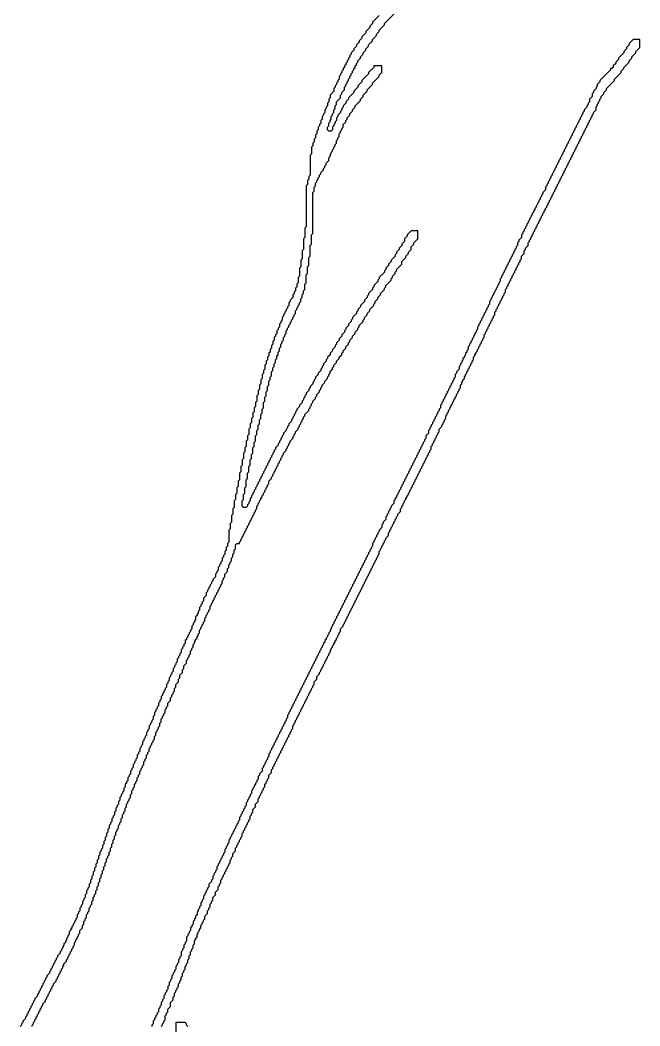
# Model space of a CAD drawing. Header units: metres. Extents: x 0 to 333, y 0 to 424.
# Drawn here: x 110.3 to 149.2, y 139.5 to 202.5 of the extents above; entities that cross this region are included whole.
import ezdxf

# ---------------------------------------------------------------- set-up
doc = ezdxf.new("R2010")
doc.units = ezdxf.units.M

msp = doc.modelspace()

# ---------------------------------------------------------------- linework, layer by layer
for points in [[(111.083, 139.5), (111.083, 139.583), (111.167, 139.667), (111.167, 139.75), (111.25, 139.833), (111.25, 139.917), (111.333, 140), (111.333, 140.083), (111.417, 140.167), (111.417, 140.25), (111.5, 140.333), (111.5, 140.417), (111.583, 140.5), (111.583, 140.583), (111.667, 140.667), (111.667, 140.75), (111.75, 140.833), (111.75, 140.917), (111.917, 141.083), (111.917, 141.167), (112, 141.25), (112, 141.333), (112.083, 141.417), (112.083, 141.5), (112.167, 141.583), (112.167, 141.667), (112.25, 141.75), (112.25, 141.833), (112.333, 141.917), (112.333, 142), (112.417, 142.083), (112.417, 142.167), (112.583, 142.333), (112.583, 142.417), (112.667, 142.5), (112.667, 142.583), (112.75, 142.667), (112.75, 142.75), (112.833, 142.833), (112.833, 142.917), (112.917, 143), (112.917, 143.083), (113, 143.167), (113, 143.25), (113.083, 143.333), (113.083, 143.417), (113.25, 143.583), (113.25, 143.667), (113.333, 143.75), (113.333, 143.833), (113.417, 143.917), (113.417, 144), (113.5, 144.083), (113.5, 144.167), (113.583, 144.25), (113.583, 144.333), (113.667, 144.417), (113.667, 144.5), (113.75, 144.583), (113.75, 144.75), (113.833, 144.833), (113.833, 144.917), (113.917, 145), (113.917, 145.083), (114, 145.167), (114, 145.25), (114.083, 145.333), (114.083, 145.5), (114.25, 145.667), (114.25, 145.833), (114.333, 145.917), (114.333, 146.083), (114.417, 146.167), (114.417, 146.25), (114.5, 146.333), (114.5, 146.5), (114.583, 146.583), (114.583, 146.667), (114.667, 146.75), (114.667, 146.917), (114.75, 147), (114.75, 147.083), (114.833, 147.167), (114.833, 147.333), (114.917, 147.417), (114.917, 147.583), (115, 147.667), (115, 147.75), (115.083, 147.833), (115.083, 148), (115.167, 148.083), (115.167, 148.25), (115.25, 148.333), (115.25, 148.5), (115.333, 148.583), (115.333, 148.75), (115.417, 148.833), (115.417, 149), (115.5, 149.083), (115.5, 149.25), (115.583, 149.333), (115.583, 149.5), (115.667, 149.583), (115.667, 149.75), (115.75, 149.833), (115.75, 150), (115.833, 150.083), (115.833, 150.167), (115.917, 150.25), (115.917, 150.417), (116, 150.5), (116, 150.667), (116.083, 150.75), (116.083, 150.917), (116.167, 151), (116.167, 151.167), (116.25, 151.25), (116.25, 151.417), (116.333, 151.5), (116.333, 151.667), (116.417, 151.75), (116.417, 151.833), (116.5, 151.917), (116.5, 152.083), (116.583, 152.167), (116.583, 152.25), (116.667, 152.333), (116.667, 152.5), (116.75, 152.583), (116.75, 152.75), (116.833, 152.833), (116.833, 152.917), (116.917, 153), (116.917, 153.167), (117, 153.25), (117, 153.417), (117.083, 153.5), (117.083, 153.583), (117.167, 153.667), (117.167, 153.75), (117.25, 153.833), (117.25, 154), (117.333, 154.083), (117.333, 154.25), (117.417, 154.333), (117.417, 154.417), (117.5, 154.5), (117.5, 154.667), (117.583, 154.75), (117.583, 154.833), (117.667, 154.917), (117.667, 155.083), (117.75, 155.167), (117.75, 155.25), (117.833, 155.333), (117.833, 155.5), (117.917, 155.583), (117.917, 155.667), (118, 155.75), (118, 155.833), (118.083, 155.917), (118.083, 156.083), (118.167, 156.167), (118.167, 156.25), (118.25, 156.333), (118.25, 156.5), (118.333, 156.583), (118.333, 156.667), (118.417, 156.75), (118.417, 156.917), (118.5, 157), (118.5, 157.083), (118.583, 157.167), (118.583, 157.25), (118.667, 157.333), (118.667, 157.417), (118.75, 157.5), (118.75, 157.667), (118.833, 157.75), (118.833, 157.917), (118.917, 158), (118.917, 158.083), (119, 158.167), (119, 158.25), (119.083, 158.333), (119.083, 158.5), (119.167, 158.583), (119.167, 158.75), (119.25, 158.833), (119.25, 158.917), (119.333, 159), (119.333, 159.083), (119.417, 159.167), (119.417, 159.333), (119.5, 159.417), (119.5, 159.5), (119.583, 159.583), (119.583, 159.75), (119.75, 159.917), (119.75, 160.083), (119.833, 160.167), (119.833, 160.25), (119.917, 160.333), (119.917, 160.417), (120, 160.5), (120, 160.667), (120.083, 160.75), (120.083, 160.917), (120.25, 161.083), (120.25, 161.25), (120.333, 161.333), (120.333, 161.5), (120.5, 161.667), (120.5, 161.833), (120.583, 161.917), (120.583, 162.083), (120.75, 162.25), (120.75, 162.417), (120.833, 162.5), (120.833, 162.583), (120.917, 162.667), (120.917, 162.75), (121, 162.833), (121, 163), (121.083, 163.083), (121.083, 163.167), (121.167, 163.25), (121.167, 163.417), (121.25, 163.5), (121.25, 163.583), (121.333, 163.667), (121.333, 163.75), (121.417, 163.833), (121.417, 163.917), (121.5, 164), (121.5, 164.083), (121.583, 164.167), (121.583, 164.333), (121.667, 164.417), (121.667, 164.5), (121.75, 164.583), (121.75, 164.667), (121.833, 164.75), (121.833, 164.833), (121.917, 164.917), (121.917, 165.083), (122, 165.167), (122, 165.25), (122.083, 165.333), (122.083, 165.417), (122.167, 165.5), (122.167, 165.583), (122.25, 165.667), (122.25, 165.833), (122.333, 165.917), (122.333, 166), (122.417, 166.083), (122.417, 166.167), (122.5, 166.25), (122.5, 166.333), (122.583, 166.417), (122.583, 166.5), (122.667, 166.583), (122.667, 166.667), (122.75, 166.75), (122.75, 166.833), (122.833, 166.917), (122.833, 167), (122.917, 167.083), (122.917, 167.167), (123, 167.25), (123, 167.417), (123.083, 167.5), (123.083, 167.583), (123.167, 167.667), (123.167, 167.833), (123.333, 168), (123.333, 168.167), (123.417, 168.25), (123.417, 168.417), (123.5, 168.5), (123.5, 168.583), (123.583, 168.667), (123.583, 168.833), (123.667, 168.917), (123.667, 169.083), (123.75, 169.167), (123.75, 169.333), (123.833, 169.417), (123.833, 169.667), (123.917, 169.75), (124.083, 169.75), (124.083, 169.833), (124.167, 169.917), (124.167, 170), (124.25, 170.083), (124.25, 170.167), (124.333, 170.25), (124.333, 170.333), (124.417, 170.417), (124.417, 170.5), (124.5, 170.583), (124.5, 170.667), (124.583, 170.75), (124.583, 170.833), (124.667, 170.917), (124.667, 171), (124.75, 171.083), (124.75, 171.167), (124.833, 171.25), (124.833, 171.333), (124.917, 171.417), (124.917, 171.5), (125, 171.583), (125, 171.667), (125.083, 171.75), (125.083, 171.833), (125.167, 171.917), (125.167, 172.083), (125.25, 172.167), (125.25, 172.25), (125.333, 172.333), (125.333, 172.417), (125.417, 172.5), (125.417, 172.583), (125.5, 172.667), (125.5, 172.75), (125.583, 172.833), (125.583, 172.917), (125.667, 173), (125.667, 173.083), (125.75, 173.167), (125.75, 173.25), (125.833, 173.333), (125.833, 173.417), (125.917, 173.5), (125.917, 173.667), (126.083, 173.833), (126.083, 173.917), (126.167, 174), (126.167, 174.083), (126.25, 174.167), (126.25, 174.25), (126.333, 174.333), (126.333, 174.417), (126.417, 174.5), (126.417, 174.583), (126.5, 174.667), (126.5, 174.75), (126.583, 174.833), (126.583, 174.917), (126.667, 175), (126.667, 175.083), (126.75, 175.167), (126.75, 175.25), (126.833, 175.333), (126.833, 175.417), (127, 175.583), (127, 175.667), (127.083, 175.75), (127.083, 175.833), (127.167, 175.917), (127.167, 176), (127.25, 176.083), (127.25, 176.167), (127.417, 176.333), (127.417, 176.417), (127.5, 176.5), (127.5, 176.583), (127.583, 176.667), (127.583, 176.75), (127.75, 176.917), (127.75, 177), (127.833, 177.083), (127.833, 177.167), (127.917, 177.25), (127.917, 177.333), (128, 177.417), (128, 177.5), (128.083, 177.583), (128.083, 177.667), (128.167, 177.75), (128.167, 177.833), (128.417, 178.083), (128.417, 178.167), (128.5, 178.25), (128.5, 178.333), (128.583, 178.417), (128.583, 178.5), (128.667, 178.583), (128.667, 178.667), (128.833, 178.833), (128.833, 178.917), (128.917, 179), (128.917, 179.083), (129.083, 179.25), (129.083, 179.333), (129.167, 179.417), (129.167, 179.5), (129.25, 179.583), (129.25, 179.667), (129.417, 179.833), (129.417, 179.917), (129.583, 180.083), (129.583, 180.167), (129.667, 180.25), (129.667, 180.333), (129.75, 180.417), (129.75, 180.5), (129.917, 180.667), (129.917, 180.75), (130, 180.833), (130, 180.917), (130.167, 181.083), (130.167, 181.167), (130.333, 181.333), (130.333, 181.417), (130.5, 181.583), (130.5, 181.667), (130.583, 181.75), (130.583, 181.833), (130.75, 182), (130.75, 182.083), (130.917, 182.25), (130.917, 182.333), (131, 182.417), (131, 182.5), (131.167, 182.667), (131.167, 182.75), (131.333, 182.917), (131.333, 183), (131.5, 183.167), (131.5, 183.25), (131.583, 183.333), (131.583, 183.417), (131.833, 183.667), (131.833, 183.75), (131.917, 183.833), (131.917, 183.917), (132.083, 184.083), (132.083, 184.167), (132.25, 184.333), (132.25, 184.417), (132.5, 184.667), (132.5, 184.75), (132.583, 184.833), (132.583, 184.917), (132.75, 185.083), (132.75, 185.167), (132.917, 185.333), (132.917, 185.417), (133.167, 185.667), (133.167, 185.75), (133.25, 185.833), (133.25, 185.917), (133.583, 186.25), (133.583, 186.333), (133.667, 186.417), (133.667, 186.5), (133.833, 186.667), (133.833, 186.75), (133.917, 186.833), (133.917, 186.917), (134.25, 187.25), (134.25, 187.417), (134.5, 187.667), (134.5, 187.75), (134.667, 187.917), (134.667, 188), (134.833, 188.167), (134.833, 188.333), (135, 188.5), (135, 188.583), (135.25, 188.833), (135.25, 189.333), (134.833, 189.333), (134.583, 189.083), (134.583, 189), (134.417, 188.833), (134.417, 188.667), (134.25, 188.5), (134.25, 188.417), (134.083, 188.25), (134.083, 188.167), (133.917, 188), (133.917, 187.917), (133.833, 187.833), (133.833, 187.75), (133.583, 187.5), (133.583, 187.417), (133.417, 187.25), (133.417, 187.167), (133.25, 187), (133.25, 186.917), (133.167, 186.833), (133.167, 186.75), (132.833, 186.417), (132.833, 186.333), (132.75, 186.25), (132.75, 186.167), (132.5, 185.917), (132.5, 185.833), (132.417, 185.75), (132.417, 185.667), (132.167, 185.417), (132.167, 185.333), (132.083, 185.25), (132.083, 185.167), (131.917, 185), (131.917, 184.917), (131.667, 184.667), (131.667, 184.583), (131.5, 184.417), (131.5, 184.333), (131.417, 184.25), (131.417, 184.167), (131.167, 183.917), (131.167, 183.833), (131.083, 183.75), (131.083, 183.667), (130.917, 183.5), (130.917, 183.417), (130.75, 183.25), (130.75, 183.167), (130.667, 183.083), (130.667, 183), (130.5, 182.833), (130.5, 182.75), (130.333, 182.583), (130.333, 182.5), (130.167, 182.333), (130.167, 182.25), (130.083, 182.167), (130.083, 182.083), (129.917, 181.917), (129.917, 181.833), (129.75, 181.667), (129.75, 181.583), (129.583, 181.417), (129.583, 181.333), (129.5, 181.25), (129.5, 181.167), (129.333, 181), (129.333, 180.917), (129.25, 180.833), (129.25, 180.75), (129.167, 180.667), (129.167, 180.583), (129, 180.417), (129, 180.333), (128.833, 180.167), (128.833, 180.083), (128.75, 180), (128.75, 179.917), (128.667, 179.833), (128.667, 179.75), (128.5, 179.583), (128.5, 179.5), (128.417, 179.417), (128.417, 179.333), (128.25, 179.167), (128.25, 179.083), (128.167, 179), (128.167, 178.917), (128.083, 178.833), (128.083, 178.75), (128, 178.667), (128, 178.583), (127.833, 178.417), (127.833, 178.333), (127.667, 178.167), (127.667, 178.083), (127.583, 178), (127.583, 177.917), (127.5, 177.833), (127.5, 177.75), (127.417, 177.667), (127.417, 177.583), (127.333, 177.5), (127.333, 177.417), (127.167, 177.25), (127.167, 177.167), (127.083, 177.083), (127.083, 177), (127, 176.917), (127, 176.833), (126.833, 176.667), (126.833, 176.583), (126.75, 176.5), (126.75, 176.417), (126.667, 176.333), (126.667, 176.25), (126.583, 176.167), (126.583, 176.083), (126.5, 176), (126.5, 175.917), (126.333, 175.75), (126.333, 175.667), (126.25, 175.583), (126.25, 175.5), (126.167, 175.417), (126.167, 175.333), (126.083, 175.25), (126.083, 175.167), (126, 175.083), (126, 175), (125.917, 174.917), (125.917, 174.833), (125.833, 174.75), (125.833, 174.667), (125.75, 174.583), (125.75, 174.5), (125.667, 174.417), (125.667, 174.333), (125.583, 174.25), (125.583, 174.167), (125.5, 174.083), (125.5, 174), (125.417, 173.917), (125.417, 173.833), (125.333, 173.75), (125.333, 173.667), (125.25, 173.583), (125.25, 173.5), (125.167, 173.417), (125.167, 173.333), (125.083, 173.25), (125.083, 173.167), (125, 173.083), (125, 173), (124.917, 172.917), (124.917, 172.833), (124.833, 172.75), (124.833, 172.667), (124.75, 172.583), (124.75, 172.417), (124.667, 172.333), (124.667, 172.25), (124.583, 172.167), (124.583, 172.083), (124.5, 172), (124.333, 172), (124.25, 172.083), (124.25, 172.417), (124.333, 172.5), (124.333, 172.833), (124.417, 172.917), (124.417, 173.25), (124.5, 173.333), (124.5, 173.75), (124.583, 173.833), (124.583, 174.167), (124.667, 174.25), (124.667, 174.583), (124.75, 174.667), (124.75, 175), (124.833, 175.083), (124.833, 175.333), (124.917, 175.417), (124.917, 175.75), (125, 175.833), (125, 176.083), (125.083, 176.167), (125.083, 176.5), (125.167, 176.583), (125.167, 176.833), (125.25, 176.917), (125.25, 177.167), (125.333, 177.25), (125.333, 177.5), (125.417, 177.583), (125.417, 177.833), (125.5, 177.917), (125.5, 178.167), (125.583, 178.25), (125.583, 178.583), (125.667, 178.667), (125.667, 178.917), (125.75, 179), (125.75, 179.25), (125.833, 179.333), (125.833, 179.583), (125.917, 179.667), (125.917, 179.917), (126, 180), (126, 180.167), (126.083, 180.25), (126.083, 180.5), (126.167, 180.583), (126.167, 180.75), (126.25, 180.833), (126.25, 181), (126.333, 181.083), (126.333, 181.25), (126.417, 181.333), (126.417, 181.5), (126.5, 181.583), (126.5, 181.75), (126.583, 181.833), (126.583, 182), (126.667, 182.083), (126.667, 182.25), (126.75, 182.333), (126.75, 182.417), (126.833, 182.5), (126.833, 182.667), (126.917, 182.75), (126.917, 182.833), (127, 182.917), (127, 183.083), (127.083, 183.167), (127.083, 183.25), (127.167, 183.333), (127.167, 183.417), (127.25, 183.5), (127.25, 183.583), (127.333, 183.667), (127.333, 183.75), (127.417, 183.833), (127.417, 183.917), (127.5, 184), (127.5, 184.083), (127.583, 184.167), (127.583, 184.333), (127.667, 184.417), (127.667, 184.5), (127.75, 184.583), (127.75, 184.667), (127.833, 184.75), (127.833, 184.833), (127.917, 184.917), (127.917, 185.083), (128, 185.167), (128, 185.333), (128.083, 185.417), (128.083, 185.583), (128.167, 185.667), (128.167, 186), (128.25, 186.083), (128.25, 186.583), (128.333, 186.667), (128.333, 187.083), (128.417, 187.167), (128.417, 187.667), (128.5, 187.75), (128.5, 188.417), (128.583, 188.5), (128.583, 189.083), (128.667, 189.167), (128.667, 191.75), (128.75, 191.833), (128.75, 192.083), (128.833, 192.167), (128.833, 192.333), (128.917, 192.417), (128.917, 192.5), (129, 192.583), (129, 192.667), (129.083, 192.75), (129.083, 192.833), (129.167, 192.917), (129.167, 193), (129.333, 193.167), (129.333, 193.25), (129.417, 193.333), (129.417, 193.417), (129.5, 193.5), (129.5, 193.583), (129.667, 193.75), (129.667, 193.917), (129.75, 194), (129.75, 194.083), (129.833, 194.167), (129.833, 194.25), (129.917, 194.333), (129.917, 194.417), (130, 194.5), (130, 194.583), (130.083, 194.667), (130.083, 194.75), (130.167, 194.833), (130.167, 195), (130.25, 195.083), (130.25, 195.167), (130.333, 195.25), (130.333, 195.417), (130.417, 195.5), (130.417, 195.583), (130.5, 195.667), (130.5, 195.75), (130.583, 195.833), (130.583, 196), (130.75, 196.167), (130.75, 196.25), (130.833, 196.333), (130.833, 196.417), (131, 196.583), (131, 196.667), (131.167, 196.833), (131.167, 196.917), (131.333, 197.083), (131.333, 197.167), (131.667, 197.5), (131.667, 197.583), (131.833, 197.75), (131.833, 197.833), (132.083, 198.083), (132.083, 198.167), (132.417, 198.5), (132.417, 198.583), (132.833, 199), (132.833, 199.083), (133, 199.25), (133, 199.667), (132.5, 199.667), (132.5, 199.583), (132.167, 199.25), (132.167, 199.167), (131.75, 198.75), (131.75, 198.667), (131.5, 198.417), (131.5, 198.333), (131.25, 198.083), (131.25, 198), (130.917, 197.667), (130.917, 197.583), (130.75, 197.417), (130.75, 197.333), (130.583, 197.167), (130.583, 197.083), (130.5, 197), (130.5, 196.917), (130.417, 196.833), (130.417, 196.75), (130.25, 196.583), (130.25, 196.5), (130.167, 196.417), (130.167, 196.25), (130.083, 196.167), (130.083, 196.083), (130, 196), (130, 195.917), (129.917, 195.833), (129.917, 195.667), (129.833, 195.583), (129.667, 195.583), (129.583, 195.667), (129.583, 195.833), (129.667, 195.917), (129.667, 196.083), (129.75, 196.167), (129.75, 196.25), (129.833, 196.333), (129.833, 196.5), (129.917, 196.583), (129.917, 196.667), (130, 196.75), (130, 196.917), (130.083, 197), (130.083, 197.167), (130.167, 197.25), (130.167, 197.417), (130.417, 197.667), (130.417, 197.833), (130.5, 197.917), (130.5, 198), (130.667, 198.167), (130.667, 198.333), (130.75, 198.417), (130.75, 198.5), (130.833, 198.583), (130.833, 198.667), (130.917, 198.75), (130.917, 198.833), (131, 198.917), (131, 199), (131.083, 199.083), (131.083, 199.167), (131.167, 199.25), (131.167, 199.333), (131.25, 199.417), (131.25, 199.5), (131.333, 199.583), (131.333, 199.667), (131.417, 199.75), (131.417, 199.833), (131.5, 199.917), (131.5, 200), (131.667, 200.167), (131.667, 200.25), (131.833, 200.417), (131.833, 200.5), (132, 200.667), (132, 200.75), (132.167, 200.917), (132.167, 201), (132.417, 201.25), (132.417, 201.333), (132.667, 201.583), (132.667, 201.667), (132.833, 201.833), (132.833, 201.917), (133.167, 202.25), (133.167, 202.333), (133.75, 202.917)], [(132.833, 202.833), (132.417, 202.417), (132.417, 202.333), (132.25, 202.167), (132.25, 202.083), (132, 201.833), (132, 201.75), (131.75, 201.5), (131.75, 201.417), (131.583, 201.25), (131.583, 201.167), (131.417, 201), (131.417, 200.917), (131.25, 200.75), (131.25, 200.667), (131.083, 200.5), (131.083, 200.417), (131, 200.333), (131, 200.25), (130.917, 200.167), (130.917, 200.083), (130.833, 200), (130.833, 199.917), (130.75, 199.833), (130.75, 199.75), (130.667, 199.667), (130.667, 199.583), (130.583, 199.5), (130.583, 199.417), (130.5, 199.333), (130.5, 199.25), (130.417, 199.167), (130.417, 199.083), (130.333, 199), (130.333, 198.833), (130.25, 198.75), (130.25, 198.667), (130.167, 198.583), (130.167, 198.5), (130.083, 198.417), (130.083, 198.333), (130, 198.25), (130, 198.083), (129.75, 197.833), (129.75, 197.667), (129.667, 197.583), (129.667, 197.417), (129.583, 197.333), (129.583, 197.167), (129.5, 197.083), (129.5, 197), (129.417, 196.917), (129.417, 196.75), (129.333, 196.667), (129.333, 196.583), (129.25, 196.5), (129.25, 196.333), (129.167, 196.25), (129.167, 196.083), (129.083, 196), (129.083, 195.917), (129, 195.833), (129, 195.667), (128.917, 195.583), (128.917, 195.417), (128.833, 195.333), (128.833, 195.167), (128.75, 195.083), (128.75, 194.917), (128.667, 194.833), (128.667, 194.667), (128.583, 194.583), (128.583, 194.167), (128.5, 194.083), (128.5, 192.833), (128.417, 192.75), (128.417, 192.583), (128.333, 192.5), (128.333, 192.25), (128.25, 192.167), (128.25, 189.583), (128.167, 189.5), (128.167, 188.917), (128.083, 188.833), (128.083, 188.167), (128, 188.083), (128, 187.583), (127.917, 187.5), (127.917, 187.083), (127.833, 187), (127.833, 186.5), (127.75, 186.417), (127.75, 186.083), (127.667, 186), (127.667, 185.833), (127.583, 185.75), (127.583, 185.583), (127.5, 185.5), (127.5, 185.417), (127.417, 185.333), (127.417, 185.167), (127.25, 185), (127.25, 184.917), (127.167, 184.833), (127.167, 184.667), (127.083, 184.583), (127.083, 184.5), (127, 184.417), (127, 184.333), (126.917, 184.25), (126.917, 184.167), (126.833, 184.083), (126.833, 184), (126.75, 183.917), (126.75, 183.75), (126.667, 183.667), (126.667, 183.583), (126.583, 183.5), (126.583, 183.333), (126.5, 183.25), (126.5, 183.167), (126.417, 183.083), (126.417, 182.917), (126.333, 182.833), (126.333, 182.75), (126.25, 182.667), (126.25, 182.5), (126.167, 182.417), (126.167, 182.25), (126.083, 182.167), (126.083, 182), (126, 181.917), (126, 181.75), (125.917, 181.667), (125.917, 181.5), (125.833, 181.417), (125.833, 181.25), (125.75, 181.167), (125.75, 181), (125.667, 180.917), (125.667, 180.667), (125.583, 180.583), (125.583, 180.417), (125.5, 180.333), (125.5, 180.083), (125.417, 180), (125.417, 179.75), (125.333, 179.667), (125.333, 179.417), (125.25, 179.333), (125.25, 179.083), (125.167, 179), (125.167, 178.667), (125.083, 178.583), (125.083, 178.333), (125, 178.25), (125, 178), (124.917, 177.917), (124.917, 177.667), (124.833, 177.583), (124.833, 177.333), (124.75, 177.25), (124.75, 177), (124.667, 176.917), (124.667, 176.583), (124.583, 176.5), (124.583, 176.25), (124.5, 176.167), (124.5, 175.833), (124.417, 175.75), (124.417, 175.5), (124.333, 175.417), (124.333, 175.083), (124.25, 175), (124.25, 174.667), (124.167, 174.583), (124.167, 174.25), (124.083, 174.167), (124.083, 173.75), (124, 173.667), (124, 173.333), (123.917, 173.25), (123.917, 172.917), (123.833, 172.833), (123.833, 172.5), (123.75, 172.417), (123.75, 172), (123.667, 171.917), (123.667, 171.583), (123.583, 171.5), (123.583, 171.083), (123.5, 171), (123.5, 170.667), (123.417, 170.583), (123.417, 169.833), (123.333, 169.75), (123.333, 169.583), (123.25, 169.5), (123.25, 169.333), (123.167, 169.25), (123.167, 169.083), (123.083, 169), (123.083, 168.917), (123, 168.833), (123, 168.667), (122.917, 168.583), (122.917, 168.5), (122.833, 168.417), (122.833, 168.333), (122.75, 168.25), (122.75, 168.083), (122.667, 168), (122.667, 167.917), (122.583, 167.833), (122.583, 167.667), (122.417, 167.5), (122.417, 167.417), (122.333, 167.333), (122.333, 167.25), (122.25, 167.167), (122.25, 167.083), (122.167, 167), (122.167, 166.917), (122.083, 166.833), (122.083, 166.75), (122, 166.667), (122, 166.5), (121.833, 166.333), (121.833, 166.167), (121.75, 166.083), (121.75, 166), (121.667, 165.917), (121.667, 165.833), (121.583, 165.75), (121.583, 165.583), (121.5, 165.5), (121.5, 165.417), (121.417, 165.333), (121.417, 165.25), (121.333, 165.167), (121.333, 165), (121.25, 164.917), (121.25, 164.833), (121.167, 164.75), (121.167, 164.667), (121.083, 164.583), (121.083, 164.417), (121, 164.333), (121, 164.25), (120.917, 164.167), (120.917, 164.083), (120.833, 164), (120.833, 163.917), (120.75, 163.833), (120.75, 163.75), (120.667, 163.667), (120.667, 163.5), (120.583, 163.417), (120.583, 163.333), (120.5, 163.25), (120.5, 163.167), (120.417, 163.083), (120.417, 162.917), (120.333, 162.833), (120.333, 162.75), (120.25, 162.667), (120.25, 162.583), (120.167, 162.5), (120.167, 162.333), (120.083, 162.25), (120.083, 162.167), (120, 162.083), (120, 162), (119.917, 161.917), (119.917, 161.75), (119.833, 161.667), (119.833, 161.583), (119.75, 161.5), (119.75, 161.417), (119.667, 161.333), (119.667, 161.167), (119.583, 161.083), (119.583, 161), (119.5, 160.917), (119.5, 160.75), (119.417, 160.667), (119.417, 160.583), (119.333, 160.5), (119.333, 160.417), (119.25, 160.333), (119.25, 160.25), (119.167, 160.167), (119.167, 160), (119.083, 159.917), (119.083, 159.833), (119, 159.75), (119, 159.583), (118.917, 159.5), (118.917, 159.417), (118.833, 159.333), (118.833, 159.25), (118.75, 159.167), (118.75, 159), (118.667, 158.917), (118.667, 158.75), (118.583, 158.667), (118.583, 158.583), (118.5, 158.5), (118.5, 158.417), (118.417, 158.333), (118.417, 158.167), (118.333, 158.083), (118.333, 158), (118.25, 157.917), (118.25, 157.75), (118.167, 157.667), (118.167, 157.583), (118.083, 157.5), (118.083, 157.417), (118, 157.333), (118, 157.167), (117.917, 157.083), (117.917, 157), (117.833, 156.917), (117.833, 156.75), (117.75, 156.667), (117.75, 156.583), (117.667, 156.5), (117.667, 156.333), (117.583, 156.25), (117.583, 156.167), (117.5, 156.083), (117.5, 156), (117.417, 155.917), (117.417, 155.75), (117.333, 155.667), (117.333, 155.583), (117.25, 155.5), (117.25, 155.333), (117.167, 155.25), (117.167, 155.167), (117.083, 155.083), (117.083, 154.917), (117, 154.833), (117, 154.75), (116.917, 154.667), (116.917, 154.5), (116.833, 154.417), (116.833, 154.25), (116.75, 154.167), (116.75, 154.083), (116.667, 154), (116.667, 153.917), (116.583, 153.833), (116.583, 153.667), (116.5, 153.583), (116.5, 153.417), (116.417, 153.333), (116.417, 153.25), (116.333, 153.167), (116.333, 153), (116.25, 152.917), (116.25, 152.75), (116.167, 152.667), (116.167, 152.583), (116.083, 152.5), (116.083, 152.333), (116, 152.25), (116, 152.167), (115.917, 152.083), (115.917, 151.917), (115.833, 151.833), (115.833, 151.667), (115.75, 151.583), (115.75, 151.417), (115.667, 151.333), (115.667, 151.167), (115.583, 151.083), (115.583, 150.917), (115.5, 150.833), (115.5, 150.667), (115.417, 150.583), (115.417, 150.5), (115.333, 150.417), (115.333, 150.25), (115.25, 150.167), (115.25, 150), (115.167, 149.917), (115.167, 149.75), (115.083, 149.667), (115.083, 149.5), (115, 149.417), (115, 149.25), (114.917, 149.167), (114.917, 149), (114.833, 148.917), (114.833, 148.75), (114.75, 148.667), (114.75, 148.5), (114.667, 148.417), (114.667, 148.25), (114.583, 148.167), (114.583, 148.083), (114.5, 148), (114.5, 147.833), (114.417, 147.75), (114.417, 147.583), (114.333, 147.5), (114.333, 147.417), (114.25, 147.333), (114.25, 147.167), (114.167, 147.083), (114.167, 147), (114.083, 146.917), (114.083, 146.75), (114, 146.667), (114, 146.583), (113.917, 146.5), (113.917, 146.333), (113.833, 146.25), (113.833, 146.167), (113.75, 146.083), (113.75, 146), (113.667, 145.917), (113.667, 145.833), (113.583, 145.75), (113.583, 145.667), (113.5, 145.583), (113.5, 145.5), (113.417, 145.417), (113.417, 145.25), (113.333, 145.167), (113.333, 145.083), (113.25, 145), (113.25, 144.917), (113.167, 144.833), (113.167, 144.75), (113.083, 144.667), (113.083, 144.583), (113, 144.5), (113, 144.417), (112.917, 144.333), (112.917, 144.25), (112.833, 144.167), (112.833, 144.083), (112.667, 143.917), (112.667, 143.833), (112.583, 143.75), (112.583, 143.667), (112.5, 143.583), (112.5, 143.5), (112.417, 143.417), (112.417, 143.333), (112.333, 143.25), (112.333, 143.167), (112.25, 143.083), (112.25, 143), (112.167, 142.917), (112.167, 142.833), (112, 142.667), (112, 142.583), (111.917, 142.5), (111.917, 142.417), (111.833, 142.333), (111.833, 142.25), (111.75, 142.167), (111.75, 142.083), (111.667, 142), (111.667, 141.917), (111.583, 141.833), (111.583, 141.75), (111.5, 141.667), (111.5, 141.583), (111.417, 141.5), (111.417, 141.417), (111.25, 141.25), (111.25, 141.167), (111.167, 141.083), (111.167, 141), (111.083, 140.917), (111.083, 140.833), (111, 140.75), (111, 140.667), (110.917, 140.583), (110.917, 140.5), (110.833, 140.417), (110.833, 140.333), (110.75, 140.25), (110.75, 140.167), (110.667, 140.083), (110.667, 140), (110.5, 139.833), (110.5, 139.75), (110.417, 139.667), (110.417, 139.583), (110.333, 139.5)], [(119.167, 139.5), (119.25, 139.583), (119.25, 139.667), (119.333, 139.75), (119.333, 139.833), (119.417, 139.917), (119.417, 140.167), (119.5, 140.25), (119.5, 140.333), (119.583, 140.417), (119.583, 140.583), (119.75, 140.75), (119.75, 141), (119.917, 141.167), (119.917, 141.333), (120, 141.417), (120, 141.583), (120.083, 141.667), (120.083, 141.75), (120.167, 141.833), (120.167, 141.917), (120.25, 142), (120.25, 142.167), (120.333, 142.25), (120.333, 142.333), (120.417, 142.417), (120.417, 142.583), (120.5, 142.667), (120.5, 142.833), (120.583, 142.917), (120.583, 143), (120.667, 143.083), (120.667, 143.25), (120.75, 143.333), (120.75, 143.417), (120.833, 143.5), (120.833, 143.667), (120.917, 143.75), (120.917, 143.917), (121, 144), (121, 144.167), (121.083, 144.25), (121.083, 144.333), (121.167, 144.417), (121.167, 144.583), (121.25, 144.667), (121.25, 144.833), (121.333, 144.917), (121.333, 145), (121.417, 145.083), (121.417, 145.25), (121.5, 145.333), (121.5, 145.417), (121.583, 145.5), (121.583, 145.583), (121.667, 145.667), (121.667, 145.833), (121.75, 145.917), (121.75, 146), (121.833, 146.083), (121.833, 146.167), (121.917, 146.25), (121.917, 146.417), (122.083, 146.583), (122.083, 146.75), (122.167, 146.833), (122.167, 146.917), (122.25, 147), (122.25, 147.167), (122.333, 147.25), (122.333, 147.333), (122.417, 147.417), (122.417, 147.583), (122.583, 147.75), (122.583, 147.917), (122.75, 148.083), (122.75, 148.25), (122.833, 148.333), (122.833, 148.417), (122.917, 148.5), (122.917, 148.667), (123, 148.75), (123, 148.833), (123.083, 148.917), (123.083, 149), (123.167, 149.083), (123.167, 149.167), (123.25, 149.25), (123.25, 149.333), (123.333, 149.417), (123.333, 149.5), (123.417, 149.583), (123.417, 149.667), (123.5, 149.75), (123.5, 149.917), (123.583, 150), (123.583, 150.083), (123.667, 150.167), (123.667, 150.333), (123.833, 150.5), (123.833, 150.667), (123.917, 150.75), (123.917, 150.833), (124, 150.917), (124, 151), (124.083, 151.083), (124.083, 151.167), (124.167, 151.25), (124.167, 151.333), (124.25, 151.417), (124.25, 151.583), (124.333, 151.667), (124.333, 151.75), (124.417, 151.833), (124.417, 151.917), (124.5, 152), (124.5, 152.083), (124.583, 152.167), (124.583, 152.25), (124.667, 152.333), (124.667, 152.417), (124.75, 152.5), (124.75, 152.667), (124.833, 152.75), (124.833, 152.833), (124.917, 152.917), (124.917, 153.083), (125.083, 153.25), (125.083, 153.417), (125.25, 153.583), (125.25, 153.75), (125.333, 153.833), (125.333, 153.917), (125.417, 154), (125.417, 154.083), (125.5, 154.167), (125.5, 154.25), (125.583, 154.333), (125.583, 154.417), (125.667, 154.5), (125.667, 154.667), (125.75, 154.75), (125.75, 154.833), (125.833, 154.917), (125.833, 155), (125.917, 155.083), (125.917, 155.25), (126.083, 155.417), (126.083, 155.583), (126.167, 155.667), (126.167, 155.75), (126.25, 155.833), (126.25, 155.917), (126.333, 156), (126.333, 156.083), (126.417, 156.167), (126.417, 156.25), (126.5, 156.333), (126.5, 156.417), (126.583, 156.5), (126.583, 156.583), (126.667, 156.667), (126.667, 156.75), (126.75, 156.833), (126.75, 156.917), (126.833, 157), (126.833, 157.083), (126.917, 157.167), (126.917, 157.25), (127, 157.333), (127, 157.417), (127.083, 157.5), (127.083, 157.583), (127.167, 157.667), (127.167, 157.75), (127.25, 157.833), (127.25, 157.917), (127.333, 158), (127.333, 158.083), (127.417, 158.167), (127.417, 158.333), (127.5, 158.417), (127.5, 158.5), (127.583, 158.583), (127.583, 158.667), (127.667, 158.75), (127.667, 158.833), (127.75, 158.917), (127.75, 159), (127.833, 159.083), (127.833, 159.167), (127.917, 159.25), (127.917, 159.333), (128, 159.417), (128, 159.5), (128.083, 159.583), (128.083, 159.667), (128.167, 159.75), (128.167, 159.833), (128.25, 159.917), (128.25, 160), (128.333, 160.083), (128.333, 160.167), (128.417, 160.25), (128.417, 160.333), (128.5, 160.417), (128.5, 160.5), (128.583, 160.583), (128.583, 160.667), (128.667, 160.75), (128.667, 160.833), (128.75, 160.917), (128.75, 161.083), (128.917, 161.25), (128.917, 161.417), (129.083, 161.583), (129.083, 161.667), (129.167, 161.75), (129.167, 161.833), (129.25, 161.917), (129.25, 162), (129.333, 162.083), (129.333, 162.167), (129.417, 162.25), (129.417, 162.333), (129.5, 162.417), (129.5, 162.5), (129.583, 162.583), (129.583, 162.667), (129.667, 162.75), (129.667, 162.833), (129.75, 162.917), (129.75, 163), (129.833, 163.083), (129.833, 163.167), (129.917, 163.25), (129.917, 163.333), (130, 163.417), (130, 163.5), (130.083, 163.583), (130.083, 163.667), (130.167, 163.75), (130.167, 163.833), (130.25, 163.917), (130.25, 164), (130.333, 164.083), (130.333, 164.167), (130.417, 164.25), (130.417, 164.417), (130.583, 164.583), (130.583, 164.667), (130.667, 164.75), (130.667, 164.833), (130.75, 164.917), (130.75, 165), (130.833, 165.083), (130.833, 165.167), (130.917, 165.25), (130.917, 165.333), (131, 165.417), (131, 165.5), (131.083, 165.583), (131.083, 165.667), (131.167, 165.75), (131.167, 165.833), (131.25, 165.917), (131.25, 166), (131.333, 166.083), (131.333, 166.167), (131.417, 166.25), (131.417, 166.333), (131.5, 166.417), (131.5, 166.5), (131.583, 166.583), (131.583, 166.667), (131.667, 166.75), (131.667, 166.833), (131.75, 166.917), (131.75, 167), (131.833, 167.083), (131.833, 167.167), (131.917, 167.25), (131.917, 167.333), (132, 167.417), (132, 167.5), (132.083, 167.583), (132.083, 167.667), (132.167, 167.75), (132.167, 167.833), (132.25, 167.917), (132.25, 168), (132.333, 168.083), (132.333, 168.167), (132.417, 168.25), (132.417, 168.333), (132.5, 168.417), (132.5, 168.5), (132.583, 168.583), (132.583, 168.667), (132.667, 168.75), (132.667, 168.833), (132.75, 168.917), (132.75, 169), (132.833, 169.083), (132.833, 169.25), (132.917, 169.333), (132.917, 169.417), (133, 169.5), (133, 169.583), (133.083, 169.667), (133.083, 169.75), (133.167, 169.833), (133.167, 169.917), (133.25, 170), (133.25, 170.083), (133.417, 170.25), (133.417, 170.417), (133.5, 170.5), (133.5, 170.583), (133.583, 170.667), (133.583, 170.75), (133.667, 170.833), (133.667, 170.917), (133.75, 171), (133.75, 171.083), (133.833, 171.167), (133.833, 171.25), (133.917, 171.333), (133.917, 171.417), (134, 171.5), (134, 171.583), (134.167, 171.75), (134.167, 171.917), (134.25, 172), (134.25, 172.083), (134.333, 172.167), (134.333, 172.25), (134.417, 172.333), (134.417, 172.417), (134.5, 172.5), (134.5, 172.583), (134.583, 172.667), (134.583, 172.75), (134.667, 172.833), (134.667, 172.917), (134.75, 173), (134.75, 173.083), (134.833, 173.167), (134.833, 173.25), (134.917, 173.333), (134.917, 173.417), (135, 173.5), (135, 173.583), (135.083, 173.667), (135.083, 173.75), (135.167, 173.833), (135.167, 173.917), (135.25, 174), (135.25, 174.083), (135.333, 174.167), (135.333, 174.25), (135.417, 174.333), (135.417, 174.417), (135.5, 174.5), (135.5, 174.583), (135.583, 174.667), (135.583, 174.75), (135.667, 174.833), (135.667, 174.917), (135.75, 175), (135.75, 175.083), (135.833, 175.167), (135.833, 175.25), (135.917, 175.333), (135.917, 175.417), (136, 175.5), (136, 175.583), (136.083, 175.667), (136.083, 175.833), (136.167, 175.917), (136.167, 176), (136.25, 176.083), (136.25, 176.167), (136.333, 176.25), (136.333, 176.333), (136.417, 176.417), (136.417, 176.5), (136.5, 176.583), (136.5, 176.667), (136.583, 176.75), (136.583, 176.917), (136.75, 177.083), (136.75, 177.167), (136.833, 177.25), (136.833, 177.333), (136.917, 177.417), (136.917, 177.5), (137, 177.583), (137, 177.75), (137.083, 177.833), (137.083, 177.917), (137.167, 178), (137.167, 178.083), (137.25, 178.167), (137.25, 178.25), (137.333, 178.333), (137.333, 178.417), (137.417, 178.5), (137.417, 178.583), (137.5, 178.667), (137.5, 178.75), (137.583, 178.833), (137.583, 178.917), (137.667, 179), (137.667, 179.083), (137.75, 179.167), (137.75, 179.25), (137.833, 179.333), (137.833, 179.417), (137.917, 179.5), (137.917, 179.667), (138, 179.75), (138, 179.833), (138.083, 179.917), (138.083, 180), (138.167, 180.083), (138.167, 180.167), (138.25, 180.25), (138.25, 180.333), (138.333, 180.417), (138.333, 180.5), (138.417, 180.583), (138.417, 180.667), (138.5, 180.75), (138.5, 180.833), (138.583, 180.917), (138.583, 181), (138.667, 181.083), (138.667, 181.167), (138.75, 181.25), (138.75, 181.417), (138.833, 181.5), (138.833, 181.583), (138.917, 181.667), (138.917, 181.75), (139, 181.833), (139, 181.917), (139.083, 182), (139.083, 182.083), (139.167, 182.167), (139.167, 182.25), (139.25, 182.333), (139.25, 182.417), (139.333, 182.5), (139.333, 182.583), (139.417, 182.667), (139.417, 182.833), (139.5, 182.917), (139.5, 183), (139.583, 183.083), (139.583, 183.167), (139.667, 183.25), (139.667, 183.333), (139.75, 183.417), (139.75, 183.5), (139.833, 183.583), (139.833, 183.667), (139.917, 183.75), (139.917, 183.833), (140, 183.917), (140, 184), (140.083, 184.083), (140.083, 184.25), (140.167, 184.333), (140.167, 184.417), (140.25, 184.5), (140.25, 184.583), (140.333, 184.667), (140.333, 184.75), (140.417, 184.833), (140.417, 184.917), (140.5, 185), (140.5, 185.083), (140.583, 185.167), (140.583, 185.25), (140.667, 185.333), (140.667, 185.417), (140.75, 185.5), (140.75, 185.667), (140.833, 185.75), (140.833, 185.833), (140.917, 185.917), (140.917, 186), (141, 186.083), (141, 186.167), (141.083, 186.25), (141.083, 186.333), (141.167, 186.417), (141.167, 186.5), (141.25, 186.583), (141.25, 186.667), (141.333, 186.75), (141.333, 186.833), (141.417, 186.917), (141.417, 187), (141.5, 187.083), (141.5, 187.167), (141.583, 187.25), (141.583, 187.333), (141.667, 187.417), (141.667, 187.5), (141.75, 187.583), (141.75, 187.75), (141.917, 187.917), (141.917, 188.083), (142, 188.167), (142, 188.25), (142.167, 188.417), (142.167, 188.583), (142.25, 188.667), (142.25, 188.75), (142.333, 188.833), (142.333, 188.917), (142.417, 189), (142.417, 189.083), (142.5, 189.167), (142.5, 189.25), (142.583, 189.333), (142.583, 189.417), (142.667, 189.5), (142.667, 189.583), (142.75, 189.667), (142.75, 189.75), (142.833, 189.833), (142.833, 189.917), (142.917, 190), (142.917, 190.083), (143, 190.167), (143, 190.25), (143.083, 190.333), (143.083, 190.417), (143.167, 190.5), (143.167, 190.583), (143.25, 190.667), (143.25, 190.75), (143.333, 190.833), (143.333, 190.917), (143.417, 191), (143.417, 191.083), (143.5, 191.167), (143.5, 191.25), (143.583, 191.333), (143.583, 191.417), (143.667, 191.5), (143.667, 191.583), (143.75, 191.667), (143.75, 191.75), (143.833, 191.833), (143.833, 191.917), (143.917, 192), (143.917, 192.083), (144, 192.167), (144, 192.25), (144.083, 192.333), (144.083, 192.417), (144.167, 192.5), (144.167, 192.583), (144.25, 192.667), (144.25, 192.75), (144.333, 192.833), (144.333, 192.917), (144.417, 193), (144.417, 193.083), (144.5, 193.167), (144.5, 193.25), (144.583, 193.333), (144.583, 193.417), (144.667, 193.5), (144.667, 193.583), (144.75, 193.667), (144.75, 193.75), (144.833, 193.833), (144.833, 193.917), (144.917, 194), (144.917, 194.083), (145, 194.167), (145, 194.25), (145.083, 194.333), (145.083, 194.417), (145.167, 194.5), (145.167, 194.583), (145.25, 194.667), (145.25, 194.75), (145.333, 194.833), (145.333, 194.917), (145.417, 195), (145.417, 195.083), (145.5, 195.167), (145.5, 195.25), (145.583, 195.333), (145.583, 195.417), (145.667, 195.5), (145.667, 195.583), (145.75, 195.667), (145.75, 195.75), (145.833, 195.833), (145.833, 195.917), (145.917, 196), (145.917, 196.083), (146, 196.167), (146, 196.25), (146.083, 196.333), (146.083, 196.417), (146.167, 196.5), (146.167, 196.583), (146.25, 196.667), (146.25, 196.75), (146.417, 196.917), (146.417, 197.083), (146.5, 197.167), (146.5, 197.25), (146.583, 197.333), (146.583, 197.417), (146.667, 197.5), (146.667, 197.583), (146.75, 197.667), (146.75, 197.75), (146.917, 197.917), (146.917, 198), (147.083, 198.167), (147.083, 198.25), (147.583, 198.75), (147.583, 198.833), (148, 199.25), (148, 199.333), (148.167, 199.5), (148.167, 199.583), (148.5, 199.917), (148.5, 200), (148.667, 200.167), (148.667, 200.25), (148.917, 200.5), (148.917, 200.583), (149.167, 200.833), (149.167, 201.333), (148.75, 201.333), (148.5, 201.083), (148.5, 201), (148.333, 200.833), (148.333, 200.75), (148.167, 200.583), (148.167, 200.5), (147.833, 200.167), (147.833, 200.083), (147.667, 199.917), (147.667, 199.833), (147.5, 199.667), (147.5, 199.583), (147.417, 199.5), (147.333, 199.5), (147.333, 199.417), (146.667, 198.75), (146.667, 198.667), (146.5, 198.5), (146.5, 198.417), (146.417, 198.333), (146.417, 198.25), (146.25, 198.083), (146.25, 198), (146.167, 197.917), (146.167, 197.75), (146, 197.583), (146, 197.417), (145.917, 197.333), (145.917, 197.25), (145.833, 197.167), (145.833, 197.083), (145.667, 196.917), (145.667, 196.833), (145.583, 196.75), (145.583, 196.667), (145.5, 196.583), (145.5, 196.5), (145.417, 196.417), (145.417, 196.333), (145.333, 196.25), (145.333, 196.167), (145.25, 196.083), (145.25, 196), (145.167, 195.917), (145.167, 195.833), (145.083, 195.75), (145.083, 195.667), (145, 195.583), (145, 195.5), (144.917, 195.417), (144.917, 195.333), (144.833, 195.25), (144.833, 195.167), (144.75, 195.083), (144.75, 195), (144.667, 194.917), (144.667, 194.833), (144.583, 194.75), (144.583, 194.667), (144.5, 194.583), (144.5, 194.5), (144.417, 194.417), (144.417, 194.333), (144.333, 194.25), (144.333, 194.167), (144.25, 194.083), (144.25, 194), (144.167, 193.917), (144.167, 193.833), (144.083, 193.75), (144.083, 193.667), (144, 193.583), (144, 193.5), (143.917, 193.417), (143.917, 193.333), (143.833, 193.25), (143.833, 193.167), (143.75, 193.083), (143.75, 193), (143.667, 192.917), (143.667, 192.833), (143.583, 192.75), (143.583, 192.667), (143.5, 192.583), (143.5, 192.5), (143.417, 192.417), (143.417, 192.333), (143.333, 192.25), (143.333, 192.167), (143.25, 192.083), (143.25, 191.917), (143.083, 191.75), (143.083, 191.667), (143, 191.583), (143, 191.5), (142.917, 191.417), (142.917, 191.333), (142.833, 191.25), (142.833, 191.167), (142.75, 191.083), (142.75, 191), (142.667, 190.917), (142.667, 190.833), (142.583, 190.75), (142.583, 190.667), (142.5, 190.583), (142.5, 190.5), (142.417, 190.417), (142.417, 190.333), (142.333, 190.25), (142.333, 190.167), (142.25, 190.083), (142.25, 190), (142.167, 189.917), (142.167, 189.833), (142.083, 189.75), (142.083, 189.667), (142, 189.583), (142, 189.5), (141.917, 189.417), (141.917, 189.333), (141.833, 189.25), (141.833, 189.167), (141.75, 189.083), (141.75, 188.917), (141.583, 188.75), (141.583, 188.667), (141.5, 188.583), (141.5, 188.417), (141.417, 188.333), (141.417, 188.25), (141.333, 188.167), (141.333, 188.083), (141.25, 188), (141.25, 187.917), (141.167, 187.833), (141.167, 187.75), (141.083, 187.667), (141.083, 187.583), (141, 187.5), (141, 187.417), (140.917, 187.333), (140.917, 187.25), (140.833, 187.167), (140.833, 187.083), (140.75, 187), (140.75, 186.917), (140.667, 186.833), (140.667, 186.75), (140.583, 186.667), (140.583, 186.583), (140.5, 186.5), (140.5, 186.417), (140.417, 186.333), (140.417, 186.167), (140.333, 186.083), (140.333, 186), (140.25, 185.917), (140.25, 185.833), (140.167, 185.75), (140.167, 185.667), (140.083, 185.583), (140.083, 185.5), (140, 185.417), (140, 185.333), (139.917, 185.25), (139.917, 185.167), (139.833, 185.083), (139.833, 185), (139.75, 184.917), (139.75, 184.75), (139.667, 184.667), (139.667, 184.583), (139.583, 184.5), (139.583, 184.417), (139.5, 184.333), (139.5, 184.25), (139.417, 184.167), (139.417, 184.083), (139.333, 184), (139.333, 183.917), (139.25, 183.833), (139.25, 183.75), (139.167, 183.667), (139.167, 183.583), (139.083, 183.5), (139.083, 183.417), (139, 183.333), (139, 183.167), (138.917, 183.083), (138.917, 183), (138.833, 182.917), (138.833, 182.833), (138.75, 182.75), (138.75, 182.667), (138.667, 182.583), (138.667, 182.5), (138.583, 182.417), (138.583, 182.333), (138.5, 182.25), (138.5, 182.167), (138.417, 182.083), (138.417, 181.917), (138.333, 181.833), (138.333, 181.75), (138.25, 181.667), (138.25, 181.583), (138.167, 181.5), (138.167, 181.417), (138.083, 181.333), (138.083, 181.25), (138, 181.167), (138, 181.083), (137.917, 181), (137.917, 180.917), (137.833, 180.833), (137.833, 180.667), (137.667, 180.5), (137.667, 180.417), (137.583, 180.333), (137.583, 180.167), (137.5, 180.083), (137.5, 180), (137.417, 179.917), (137.417, 179.833), (137.333, 179.75), (137.333, 179.667), (137.25, 179.583), (137.25, 179.5), (137.167, 179.417), (137.167, 179.333), (137.083, 179.25), (137.083, 179.167), (137, 179.083), (137, 179), (136.917, 178.917), (136.917, 178.833), (136.833, 178.75), (136.833, 178.667), (136.75, 178.583), (136.75, 178.5), (136.667, 178.417), (136.667, 178.25), (136.583, 178.167), (136.583, 178.083), (136.5, 178), (136.5, 177.917), (136.417, 177.833), (136.417, 177.75), (136.333, 177.667), (136.333, 177.583), (136.25, 177.5), (136.25, 177.417), (136.167, 177.333), (136.167, 177.25), (136.083, 177.167), (136.083, 177.083), (136, 177), (136, 176.917), (135.917, 176.833), (135.917, 176.667), (135.75, 176.5), (135.75, 176.333), (135.667, 176.25), (135.667, 176.167), (135.583, 176.083), (135.583, 176), (135.5, 175.917), (135.5, 175.833), (135.417, 175.75), (135.417, 175.667), (135.333, 175.583), (135.333, 175.5), (135.25, 175.417), (135.25, 175.333), (135.167, 175.25), (135.167, 175.167), (135.083, 175.083), (135.083, 175), (135, 174.917), (135, 174.833), (134.917, 174.75), (134.917, 174.667), (134.833, 174.583), (134.833, 174.5), (134.75, 174.417), (134.75, 174.333), (134.667, 174.25), (134.667, 174.167), (134.583, 174.083), (134.583, 174), (134.5, 173.917), (134.5, 173.833), (134.417, 173.75), (134.417, 173.667), (134.333, 173.583), (134.333, 173.5), (134.25, 173.417), (134.25, 173.333), (134.167, 173.25), (134.167, 173.167), (134.083, 173.083), (134.083, 173), (134, 172.917), (134, 172.833), (133.917, 172.75), (133.917, 172.667), (133.833, 172.583), (133.833, 172.5), (133.75, 172.417), (133.75, 172.25), (133.583, 172.083), (133.583, 172), (133.5, 171.917), (133.5, 171.833), (133.417, 171.75), (133.417, 171.667), (133.333, 171.583), (133.333, 171.5), (133.25, 171.417), (133.25, 171.25), (133.083, 171.083), (133.083, 171), (133, 170.917), (133, 170.75), (132.833, 170.583), (132.833, 170.5), (132.75, 170.417), (132.75, 170.333), (132.667, 170.25), (132.667, 170.167), (132.583, 170.083), (132.583, 170), (132.5, 169.917), (132.5, 169.833), (132.417, 169.75), (132.417, 169.583), (132.333, 169.5), (132.333, 169.417), (132.25, 169.333), (132.25, 169.25), (132.167, 169.167), (132.167, 169.083), (132.083, 169), (132.083, 168.917), (132, 168.833), (132, 168.75), (131.917, 168.667), (131.917, 168.583), (131.833, 168.5), (131.833, 168.417), (131.75, 168.333), (131.75, 168.25), (131.667, 168.167), (131.667, 168.083), (131.583, 168), (131.583, 167.917), (131.5, 167.833), (131.5, 167.75), (131.417, 167.667), (131.417, 167.583), (131.333, 167.5), (131.333, 167.417), (131.25, 167.333), (131.25, 167.25), (131.167, 167.167), (131.167, 167.083), (131.083, 167), (131.083, 166.917), (131, 166.833), (131, 166.75), (130.917, 166.667), (130.917, 166.583), (130.833, 166.5), (130.833, 166.417), (130.75, 166.333), (130.75, 166.25), (130.667, 166.167), (130.667, 166.083), (130.583, 166), (130.583, 165.917), (130.5, 165.833), (130.5, 165.75), (130.417, 165.667), (130.417, 165.583), (130.333, 165.5), (130.333, 165.417), (130.25, 165.333), (130.25, 165.25), (130.167, 165.167), (130.167, 165.083), (130.083, 165), (130.083, 164.917), (130, 164.833), (130, 164.75), (129.917, 164.667), (129.917, 164.583), (129.833, 164.5), (129.833, 164.417), (129.75, 164.333), (129.75, 164.25), (129.667, 164.167), (129.667, 164.083), (129.583, 164), (129.583, 163.917), (129.5, 163.833), (129.5, 163.75), (129.417, 163.667), (129.417, 163.583), (129.333, 163.5), (129.333, 163.417), (129.25, 163.333), (129.25, 163.25), (129.167, 163.167), (129.167, 163.083), (129.083, 163), (129.083, 162.917), (129, 162.833), (129, 162.75), (128.917, 162.667), (128.917, 162.583), (128.833, 162.5), (128.833, 162.417), (128.75, 162.333), (128.75, 162.25), (128.667, 162.167), (128.667, 162.083), (128.583, 162), (128.583, 161.917), (128.5, 161.833), (128.5, 161.75), (128.417, 161.667), (128.417, 161.583), (128.333, 161.5), (128.333, 161.417), (128.25, 161.333), (128.25, 161.25), (128.167, 161.167), (128.167, 161.083), (128.083, 161), (128.083, 160.917), (128, 160.833), (128, 160.75), (127.917, 160.667), (127.917, 160.583), (127.833, 160.5), (127.833, 160.417), (127.75, 160.333), (127.75, 160.25), (127.667, 160.167), (127.667, 160.083), (127.583, 160), (127.583, 159.917), (127.5, 159.833), (127.5, 159.75), (127.417, 159.667), (127.417, 159.583), (127.333, 159.5), (127.333, 159.417), (127.25, 159.333), (127.25, 159.25), (127.167, 159.167), (127.167, 159.083), (127.083, 159), (127.083, 158.833), (127, 158.75), (127, 158.667), (126.917, 158.583), (126.917, 158.5), (126.833, 158.417), (126.833, 158.333), (126.75, 158.25), (126.75, 158.167), (126.667, 158.083), (126.667, 158), (126.583, 157.917), (126.583, 157.833), (126.5, 157.75), (126.5, 157.667), (126.417, 157.583), (126.417, 157.5), (126.333, 157.417), (126.333, 157.333), (126.25, 157.25), (126.25, 157.167), (126.167, 157.083), (126.167, 157), (126.083, 156.917), (126.083, 156.833), (126, 156.75), (126, 156.667), (125.917, 156.583), (125.917, 156.417), (125.833, 156.333), (125.833, 156.25), (125.75, 156.167), (125.75, 156.083), (125.667, 156), (125.667, 155.917), (125.583, 155.833), (125.583, 155.75), (125.5, 155.667), (125.5, 155.5), (125.333, 155.333), (125.333, 155.25), (125.25, 155.167), (125.25, 155), (125.167, 154.917), (125.167, 154.833), (125.083, 154.75), (125.083, 154.667), (125, 154.583), (125, 154.5), (124.917, 154.417), (124.917, 154.333), (124.833, 154.25), (124.833, 154.083), (124.75, 154), (124.75, 153.917), (124.667, 153.833), (124.667, 153.75), (124.583, 153.667), (124.583, 153.583), (124.5, 153.5), (124.5, 153.333), (124.417, 153.25), (124.417, 153.167), (124.333, 153.083), (124.333, 153), (124.25, 152.917), (124.25, 152.833), (124.167, 152.75), (124.167, 152.667), (124.083, 152.583), (124.083, 152.417), (124, 152.333), (124, 152.25), (123.917, 152.167), (123.917, 152.083), (123.833, 152), (123.833, 151.917), (123.75, 151.833), (123.75, 151.75), (123.667, 151.667), (123.667, 151.583), (123.583, 151.5), (123.583, 151.417), (123.5, 151.333), (123.5, 151.25), (123.417, 151.167), (123.417, 151), (123.333, 150.917), (123.333, 150.833), (123.25, 150.75), (123.25, 150.667), (123.167, 150.583), (123.167, 150.417), (123.083, 150.333), (123.083, 150.25), (123, 150.167), (123, 150.083), (122.917, 150), (122.917, 149.917), (122.833, 149.833), (122.833, 149.75), (122.75, 149.667), (122.75, 149.583), (122.667, 149.5), (122.667, 149.333), (122.583, 149.25), (122.583, 149.167), (122.5, 149.083), (122.5, 149), (122.417, 148.917), (122.417, 148.75), (122.333, 148.667), (122.333, 148.583), (122.167, 148.417), (122.167, 148.25), (122.083, 148.167), (122.083, 148.083), (122, 148), (122, 147.917), (121.917, 147.833), (121.917, 147.75), (121.833, 147.667), (121.833, 147.5), (121.75, 147.417), (121.75, 147.333), (121.667, 147.25), (121.667, 147.083), (121.583, 147), (121.583, 146.917), (121.5, 146.833), (121.5, 146.75), (121.417, 146.667), (121.417, 146.5), (121.333, 146.417), (121.333, 146.333), (121.25, 146.25), (121.25, 146.167), (121.167, 146.083), (121.167, 145.917), (121.083, 145.833), (121.083, 145.75), (121, 145.667), (121, 145.5), (120.917, 145.417), (120.917, 145.333), (120.833, 145.25), (120.833, 145.167), (120.75, 145.083), (120.75, 144.833), (120.667, 144.75), (120.667, 144.667), (120.583, 144.583), (120.583, 144.417), (120.5, 144.333), (120.5, 144.25), (120.417, 144.167), (120.417, 143.917), (120.333, 143.833), (120.333, 143.75), (120.25, 143.667), (120.25, 143.5), (120.167, 143.417), (120.167, 143.333), (120.083, 143.25), (120.083, 143.083), (120, 143), (120, 142.917), (119.917, 142.833), (119.917, 142.75), (119.833, 142.667), (119.833, 142.5), (119.75, 142.417), (119.75, 142.333), (119.667, 142.25), (119.667, 142.083), (119.583, 142), (119.583, 141.833), (119.5, 141.75), (119.5, 141.667), (119.417, 141.583), (119.417, 141.5), (119.333, 141.417), (119.333, 141.25), (119.25, 141.167), (119.25, 141.083), (119.167, 141), (119.167, 140.833), (119.083, 140.75), (119.083, 140.667), (119, 140.583), (119, 140.417), (118.917, 140.333), (118.917, 140.25), (118.833, 140.167), (118.833, 140.083), (118.75, 140), (118.75, 139.917), (118.667, 139.833), (118.667, 139.667), (118.583, 139.583), (118.583, 139.5)], [(120.833, 139.5), (120.75, 139.583), (120.75, 139.667), (120.667, 139.75), (120.083, 139.75), (120.083, 138.417)]]:
    msp.add_lwpolyline(points)

doc.saveas('drawing.dxf')
